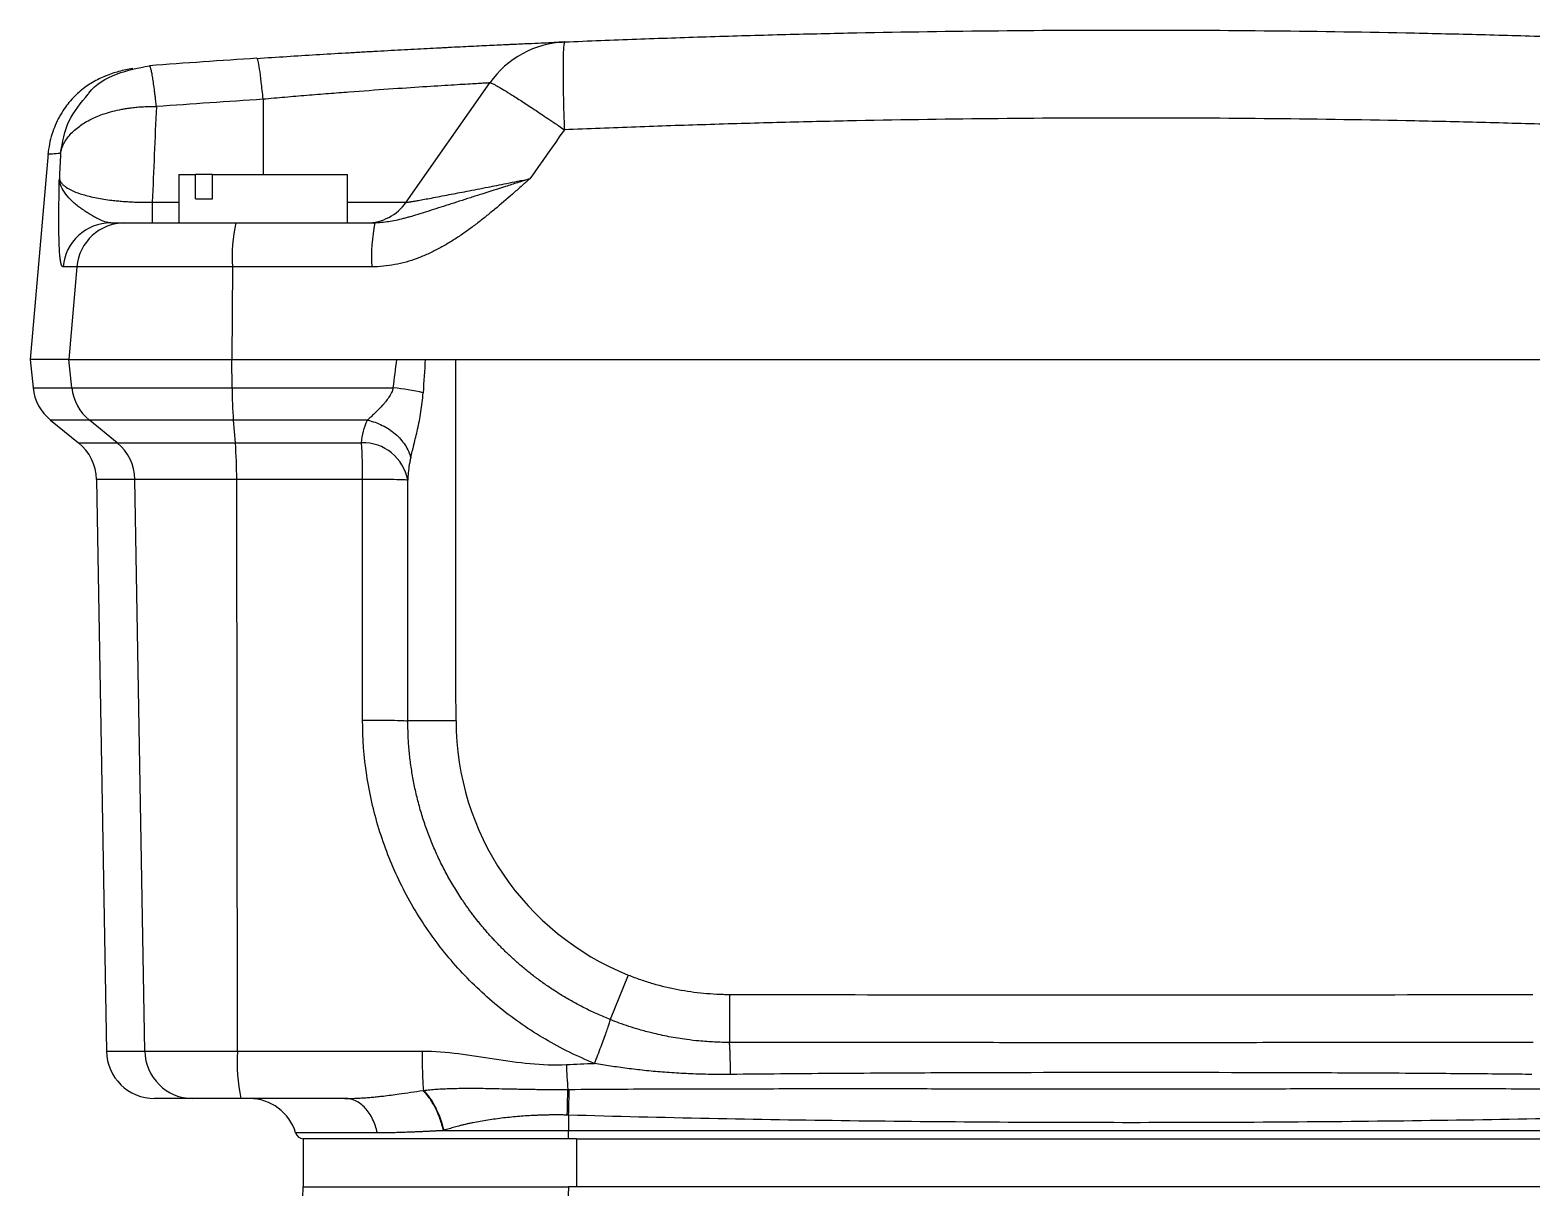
# Model space of a CAD drawing. Header units: millimetres. Extents: x 15 to 1184, y 5 to 836.
# Drawn here: x 831.99 to 878.71, y 624.69 to 660.73 of the extents above; entities that cross this region are included whole.
import ezdxf

# ---------------------------------------------------------------- set-up
doc = ezdxf.new("R2010")
doc.units = ezdxf.units.MM

msp = doc.modelspace()

# ---------------------------------------------------------------- linework, layer by layer
at = {"color": 7, "linetype": 'Continuous', "lineweight": 25}
for p, q in [((843.69, 655.368), (846.29, 659.082)), ((839.242, 658.574), (839.242, 656.228)), ((832.553, 656.887), (831.992, 650.478)), ((836.617, 656.228), (836.617, 654.728)), ((836.617, 656.228), (837.14, 656.228)), ((837.14, 655.478), (837.14, 656.228)), ((837.67, 656.228), (837.14, 656.228)), ((837.67, 655.478), (837.67, 656.228)), ((837.67, 656.228), (841.867, 656.228)), ((841.867, 654.728), (841.867, 656.228)), ((837.14, 655.478), (837.67, 655.478)), ((835.794, 655.368), (835.794, 654.728)), ((835.794, 655.368), (836.617, 655.368)), ((841.867, 655.368), (843.69, 655.368)), ((834.508, 654.728), (834.937, 654.728)), ((834.937, 654.728), (838.396, 654.728)), ((838.396, 654.728), (842.715, 654.728)), ((833.45, 653.359), (833.019, 653.359)), ((833.45, 653.359), (833.2, 650.478)), ((838.286, 653.359), (833.45, 653.359)), ((838.286, 653.359), (838.268, 650.478)), ((842.623, 653.359), (838.286, 653.359)), ((831.992, 650.478), (832.085, 649.596)), ((833.2, 650.478), (831.992, 650.478)), ((833.2, 650.478), (838.268, 650.478)), ((833.292, 649.596), (833.2, 650.478)), ((838.268, 650.478), (843.403, 650.478)), ((838.275, 649.596), (838.268, 650.478)), ((843.403, 650.478), (844.283, 650.478)), ((844.283, 650.478), (845.232, 650.478)), ((845.232, 650.478), (866.242, 650.478)), ((866.242, 650.478), (887.252, 650.478)), ((832.085, 649.596), (833.292, 649.596)), ((833.292, 649.596), (838.275, 649.596)), ((838.275, 649.596), (843.291, 649.596)), ((832.632, 648.587), (833.501, 647.884)), ((833.837, 648.587), (832.632, 648.587)), ((838.315, 648.587), (833.837, 648.587)), ((834.701, 647.884), (833.837, 648.587)), ((842.489, 648.587), (838.315, 648.587)), ((838.378, 647.884), (838.315, 648.587)), ((833.501, 647.884), (834.701, 647.884)), ((834.701, 647.884), (838.378, 647.884)), ((838.378, 647.884), (842.301, 647.884)), ((834.057, 646.744), (834.368, 628.952)), ((835.254, 646.744), (834.057, 646.744)), ((838.419, 646.744), (835.254, 646.744)), ((835.563, 628.952), (835.254, 646.744)), ((842.336, 646.744), (838.419, 646.744)), ((838.442, 628.952), (838.419, 646.744)), ((842.336, 639.255), (842.336, 646.744)), ((843.74, 645.399), (843.739, 646.72)), ((843.742, 639.229), (843.74, 645.399)), ((850.598, 631.32), (850.04, 629.933)), ((853.748, 630.718), (853.745, 629.223)), ((834.368, 628.952), (835.563, 628.952)), ((835.563, 628.952), (838.442, 628.952)), ((838.442, 628.952), (844.197, 628.952)), ((837.054, 627.478), (835.867, 627.478)), ((838.551, 627.478), (837.054, 627.478)), ((841.787, 627.478), (838.551, 627.478)), ((848.718, 627.762), (848.765, 627.762)), ((848.742, 626.961), (848.742, 626.478)), ((844.852, 626.478), (848.742, 626.478)), ((848.742, 626.478), (883.742, 626.478)), ((848.742, 626.228), (848.742, 626.478)), ((842.794, 626.407), (840.252, 626.407)), ((848.742, 626.228), (840.492, 626.228)), ((840.492, 626.228), (840.492, 624.728)), ((848.992, 626.228), (848.742, 626.228)), ((848.992, 626.228), (883.492, 626.228)), ((848.992, 626.228), (848.992, 624.728)), ((840.428, 622.888), (840.492, 624.728)), ((840.492, 624.728), (848.737, 624.728)), ((848.737, 624.728), (848.591, 620.554)), ((883.747, 624.728), (848.737, 624.728))]:
    msp.add_line(p, q, dxfattribs=at)
at = {"color": 7, "linetype": 'Continuous', "lineweight": 25, "flags": 128}
msp.add_lwpolyline([(848.61, 657.623), (848.475, 657.432), (848.341, 657.241), (848.206, 657.051), (848.072, 656.86), (847.937, 656.67), (847.803, 656.479), (847.668, 656.288), (847.533, 656.098)], dxfattribs=at)
at = {"color": 7, "linetype": 'Continuous', "lineweight": 25}
for centre, radius, start, end in [((848.748, 657.361), 3, 92.4044, 145), ((866.241, 240.735), 419.994, 93.71239, 94.16954), ((1294.146, 637.027), 458.719, 177.33624, 177.70848), ((866.241, 242.455), 416.994, 93.71239, 94.16954), ((1284.997, 636.102), 452.535, 177.36764, 177.46757), ((842.461, 656.228), 1.5, 270, 325), ((834.511, 653.231), 1.497, 90.0875, 175.1094), ((834.94, 653.233), 1.495, 90.1364, 175.1702), ((842.903, 653.68), 4.628, 166.9019, 183.9717), ((848.058, 653.68), 5.445, 168.9023, 183.3822), ((-8925.456, 636.458), 9770.697, 0.0162519, 0.0822174), ((833.576, 649.753), 1.5, 186, 231), ((834.786, 649.752), 1.502, 185.9346, 230.8077), ((851.485, 649.616), 13.211, 180.0838, 184.4641), ((842.054, 639.384), 10.287, 77.8587, 83.0926), ((832.557, 646.718), 1.5, 1, 51), ((833.751, 646.719), 1.503, 0.9578, 50.8001), ((824.445, 646.816), 13.974, 359.7046, 4.3812), ((842.347, 646.471), 1.414, 10.1373, 91.8776), ((826.083, 646.816), 16.253, 359.7455, 3.7654), ((835.867, 628.978), 1.5, 181, 270), ((837.058, 628.974), 1.496, 180.843, 269.8493), ((843.532, 628.59), 5.103, 175.9307, 192.5817), ((876.161, 629.77), 27.516, 182.5706, 184.1847), ((838.815, 625.978), 1.5, 16.6015, 90), ((840.492, 626.478), 0.25, 196.6015, 270)]:
    msp.add_arc(centre, radius, start, end, dxfattribs=at)
msp.add_ellipse((853.824, 639.247), major_axis=(8.394, 1.794), ratio=0.995566, start_param=2.932142, end_param=4.117355, dxfattribs=at)
for points, knots in [([(848.622, 660.359), (848.995, 660.374), (849.738, 660.405), (850.845, 660.446), (851.939, 660.485), (853.397, 660.533), (855.225, 660.586), (858.162, 660.655), (861.834, 660.713), (866.242, 660.736), (870.649, 660.713), (874.321, 660.655), (877.258, 660.586), (879.451, 660.522), (881.652, 660.448), (883.119, 660.389), (883.862, 660.359)], [0, 0, 0, 0, 0.031831, 0.063275, 0.094332, 0.125001, 0.187502, 0.250001, 0.375004, 0.5, 0.62499, 0.749999, 0.812492, 0.875, 0.936722, 1, 1, 1, 1]), ([(839.048, 659.847), (839.359, 659.867), (839.669, 659.887), (839.977, 659.906), (840.284, 659.926), (840.59, 659.944), (840.895, 659.963), (841.199, 659.981), (841.501, 659.999), (841.802, 660.017), (841.877, 660.021), (841.952, 660.025), (842.027, 660.03), (842.101, 660.034), (842.176, 660.038), (842.25, 660.043), (842.398, 660.051), (842.544, 660.059), (842.688, 660.067), (842.977, 660.084), (843.259, 660.099), (843.534, 660.114), (843.809, 660.129), (844.078, 660.143), (844.34, 660.157), (844.47, 660.164), (844.6, 660.17), (844.727, 660.177), (844.791, 660.18), (844.854, 660.183), (844.916, 660.187), (844.978, 660.19), (845.04, 660.193), (845.101, 660.196), (845.345, 660.208), (845.577, 660.22), (845.799, 660.231), (846.02, 660.241), (846.231, 660.251), (846.431, 660.261), (846.531, 660.266), (846.628, 660.27), (846.722, 660.275), (846.769, 660.277), (846.816, 660.279), (846.861, 660.281), (846.907, 660.283), (846.952, 660.285), (846.996, 660.287), (847.173, 660.295), (847.335, 660.303), (847.483, 660.309), (847.631, 660.316), (847.765, 660.322), (847.886, 660.327), (848.006, 660.332), (848.112, 660.337), (848.205, 660.341), (848.228, 660.342), (848.25, 660.343), (848.271, 660.344), (848.293, 660.345), (848.313, 660.346), (848.332, 660.346), (848.371, 660.348), (848.405, 660.349), (848.436, 660.351), (848.498, 660.353), (848.544, 660.355), (848.575, 660.357), (848.606, 660.358), (848.622, 660.359), (848.622, 660.359)], [0, 0, 0, 0, 0.00183681, 0.00183681, 0.00183681, 0.00367363, 0.00367363, 0.00367363, 0.00551044, 0.00551044, 0.00551044, 0.00596964, 0.00596964, 0.00596964, 0.00642885, 0.00642885, 0.00642885, 0.00734725, 0.00734725, 0.00734725, 0.00918406, 0.00918406, 0.00918406, 0.01102088, 0.01102088, 0.01102088, 0.01193928, 0.01193928, 0.01193928, 0.01239849, 0.01239849, 0.01239849, 0.01285769, 0.01285769, 0.01285769, 0.0146945, 0.0146945, 0.0146945, 0.01653132, 0.01653132, 0.01653132, 0.01744972, 0.01744972, 0.01744972, 0.01790893, 0.01790893, 0.01790893, 0.01836813, 0.01836813, 0.01836813, 0.02020494, 0.02020494, 0.02020494, 0.02204175, 0.02204175, 0.02204175, 0.02387857, 0.02387857, 0.02387857, 0.02433777, 0.02433777, 0.02433777, 0.02479697, 0.02479697, 0.02479697, 0.02571538, 0.02571538, 0.02571538, 0.02755219, 0.02755219, 0.02755219, 0.02938901, 0.02938901, 0.02938901, 0.02938901]), ([(848.622, 660.359), (848.614, 660.358), (848.607, 660.341), (848.601, 660.306), (848.594, 660.272), (848.589, 660.221), (848.584, 660.153), (848.58, 660.086), (848.576, 660.003), (848.574, 659.905), (848.571, 659.807), (848.569, 659.695), (848.569, 659.569), (848.568, 659.444), (848.569, 659.306), (848.57, 659.158), (848.572, 659.01), (848.574, 658.852), (848.578, 658.686), (848.581, 658.52), (848.586, 658.346), (848.591, 658.168), (848.596, 657.99), (848.603, 657.807), (848.61, 657.623)], [0, 0, 0, 0, 0.125, 0.125, 0.125, 0.25, 0.25, 0.25, 0.375, 0.375, 0.375, 0.5, 0.5, 0.5, 0.625, 0.625, 0.625, 0.75, 0.75, 0.75, 0.875, 0.875, 0.875, 1, 1, 1, 1]), ([(833.797, 658.729), (833.805, 658.74), (834.013, 659.038), (834.678, 659.417), (835.362, 659.55), (835.705, 659.617)], [0, 0, 0, 0, 0.01873, 0.509365, 1, 1, 1, 1]), ([(835.923, 658.345), (835.919, 658.377), (835.913, 658.437), (835.903, 658.521), (835.894, 658.598), (835.886, 658.668), (835.878, 658.73), (835.871, 658.785), (835.865, 658.834), (835.85, 658.949), (835.828, 659.108), (835.798, 659.294), (835.772, 659.436), (835.75, 659.524), (835.735, 659.572), (835.725, 659.597), (835.715, 659.614), (835.708, 659.616), (835.705, 659.617)], [0, 0, 0, 0, 0.0400319, 0.0775572, 0.1125753, 0.1450862, 0.1750899, 0.2025862, 0.2275754, 0.2500576, 0.3821783, 0.5000111, 0.6292461, 0.749965, 0.8152064, 0.8749841, 0.9272423, 1, 1, 1, 1]), ([(839.242, 658.574), (839.223, 658.77), (839.204, 658.95), (839.185, 659.108), (839.167, 659.266), (839.149, 659.402), (839.132, 659.512), (839.115, 659.622), (839.1, 659.707), (839.085, 659.763), (839.071, 659.819), (839.058, 659.848), (839.048, 659.847)], [0, 0, 0, 0, 0.25, 0.25, 0.25, 0.5, 0.5, 0.5, 0.75, 0.75, 0.75, 1, 1, 1, 1]), ([(835.184, 659.532), (835.041, 659.504), (834.774, 659.452), (834.361, 659.317), (833.965, 659.129), (833.588, 658.872), (833.239, 658.535), (832.964, 658.158), (832.78, 657.787), (832.674, 657.504), (832.59, 657.192), (832.563, 656.967), (832.55, 656.858)], [0, 0, 0, 0, 0.2167818, 0.4058985, 0.5674608, 0.7017274, 0.8092905, 0.8915254, 0.9241786, 0.9521547, 0.9767854, 1, 1, 1, 1]), ([(832.939, 656.886), (833.002, 657.238), (833.125, 657.929), (833.576, 658.466), (833.797, 658.729)], [0, 0, 0, 0, 0.509729, 1, 1, 1, 1]), ([(846.29, 659.082), (846.29, 659.082), (846.289, 659.082), (846.283, 659.081), (846.276, 659.081), (846.267, 659.081), (846.249, 659.08), (846.216, 659.078), (846.136, 659.073), (845.995, 659.065), (845.68, 659.047), (845.128, 659.014), (844.242, 658.959), (843.162, 658.886), (842.142, 658.812), (841.271, 658.744), (840.715, 658.7), (840.26, 658.662), (839.921, 658.633), (839.581, 658.604), (839.355, 658.584), (839.242, 658.574)], [0, 0, 0, 0, 0.015187, 0.029035, 0.041544, 0.052714, 0.062546, 0.093835, 0.125086, 0.187731, 0.250131, 0.375415, 0.499946, 0.623438, 0.749818, 0.810861, 0.874912, 0.905984, 0.937459, 0.968774, 1, 1, 1, 1]), ([(846.29, 659.082), (846.292, 659.083), (846.295, 659.086), (846.305, 659.086), (846.319, 659.083), (846.338, 659.077), (846.372, 659.063), (846.433, 659.034), (846.525, 658.984), (846.629, 658.924), (846.771, 658.84), (846.994, 658.702), (847.266, 658.528), (847.523, 658.36), (847.722, 658.228), (847.936, 658.084), (848.124, 657.957), (848.294, 657.841), (848.444, 657.738), (848.552, 657.663), (848.61, 657.623)], [0, 0, 0, 0, 0.028397, 0.056703, 0.085104, 0.113778, 0.142892, 0.212758, 0.285746, 0.338095, 0.392931, 0.500035, 0.624938, 0.684913, 0.749976, 0.809105, 0.87498, 0.910801, 0.952474, 1, 1, 1, 1]), ([(832.939, 656.886), (832.941, 656.898), (832.946, 656.924), (832.958, 656.976), (832.985, 657.067), (833.061, 657.245), (833.229, 657.487), (833.471, 657.701), (833.706, 657.856), (833.953, 657.99), (834.324, 658.142), (834.693, 658.238), (834.972, 658.287), (835.117, 658.308), (835.285, 658.327), (835.476, 658.342), (835.692, 658.35), (835.843, 658.347), (835.923, 658.345)], [0, 0, 0, 0, 0.01433, 0.031269, 0.062536, 0.125054, 0.249967, 0.374914, 0.433435, 0.499992, 0.611857, 0.749873, 0.779246, 0.813546, 0.852772, 0.896924, 0.946, 1, 1, 1, 1]), ([(883.874, 657.623), (883.501, 657.638), (882.759, 657.668), (881.652, 657.71), (880.556, 657.748), (879.096, 657.796), (877.266, 657.848), (874.327, 657.917), (870.652, 657.974), (866.242, 657.997), (861.831, 657.974), (858.157, 657.917), (855.218, 657.848), (853.023, 657.785), (850.82, 657.711), (849.352, 657.652), (848.61, 657.623)], [0, 0, 0, 0, 0.031775, 0.0632, 0.094275, 0.125001, 0.187503, 0.250001, 0.375005, 0.5, 0.624989, 0.749999, 0.812492, 0.875, 0.936798, 1, 1, 1, 1]), ([(832.939, 656.886), (832.848, 656.88), (832.666, 656.867), (832.554, 656.858), (832.562, 656.859), (832.565, 656.859)], [0, 0, 0, 0, 0.405498, 0.803665, 1, 1, 1, 1]), ([(833.019, 653.359), (833.018, 653.359), (833.017, 653.359), (833.016, 653.359), (833.014, 653.36), (833.013, 653.36), (833.012, 653.36), (833.011, 653.361), (833.01, 653.361), (833.008, 653.362), (833.007, 653.362), (833.006, 653.363), (833.005, 653.363), (833.004, 653.364), (833.002, 653.365), (833.001, 653.366), (833, 653.367), (832.999, 653.368), (832.998, 653.369), (832.997, 653.37), (832.996, 653.371), (832.994, 653.372), (832.993, 653.374), (832.992, 653.375), (832.991, 653.376), (832.99, 653.378), (832.989, 653.379), (832.988, 653.381), (832.987, 653.383), (832.986, 653.384), (832.985, 653.386), (832.984, 653.388), (832.983, 653.39), (832.981, 653.392), (832.98, 653.394), (832.979, 653.396), (832.978, 653.398), (832.977, 653.4), (832.976, 653.403), (832.975, 653.405), (832.974, 653.407), (832.973, 653.41), (832.972, 653.412), (832.971, 653.415), (832.97, 653.417), (832.969, 653.42), (832.968, 653.423), (832.967, 653.426), (832.966, 653.429), (832.965, 653.431), (832.965, 653.434), (832.964, 653.438), (832.963, 653.441), (832.962, 653.444), (832.961, 653.447), (832.96, 653.45), (832.959, 653.454), (832.958, 653.457), (832.957, 653.46), (832.956, 653.464), (832.955, 653.468), (832.954, 653.471), (832.954, 653.475), (832.953, 653.479), (832.952, 653.483), (832.951, 653.486), (832.95, 653.49), (832.949, 653.494), (832.948, 653.498), (832.948, 653.503), (832.947, 653.507), (832.946, 653.511), (832.945, 653.515), (832.944, 653.52), (832.944, 653.524), (832.943, 653.529), (832.942, 653.533), (832.941, 653.538), (832.94, 653.542), (832.94, 653.547), (832.939, 653.552), (832.938, 653.557), (832.937, 653.562), (832.937, 653.567), (832.936, 653.572), (832.935, 653.577), (832.934, 653.582), (832.934, 653.587), (832.933, 653.593), (832.932, 653.598), (832.932, 653.603), (832.931, 653.609), (832.93, 653.614), (832.929, 653.62), (832.927, 653.64), (832.925, 653.661), (832.922, 653.683), (832.92, 653.705), (832.918, 653.729), (832.916, 653.753), (832.914, 653.778), (832.912, 653.803), (832.911, 653.83), (832.909, 653.857), (832.907, 653.885), (832.906, 653.914), (832.903, 653.968), (832.9, 654.025), (832.898, 654.084), (832.896, 654.148), (832.894, 654.213), (832.893, 654.281), (832.892, 654.345), (832.891, 654.411), (832.89, 654.479), (832.889, 654.551), (832.889, 654.625), (832.889, 654.7), (832.889, 654.769), (832.889, 654.84), (832.889, 654.912), (832.889, 654.99), (832.89, 655.07), (832.89, 655.151), (832.891, 655.224), (832.892, 655.297), (832.892, 655.371), (832.893, 655.454), (832.894, 655.536), (832.896, 655.62), (832.897, 655.691), (832.898, 655.763), (832.899, 655.835), (832.9, 655.922), (832.902, 656.01), (832.904, 656.098)], [0, 0, 0, 0, 0.007805, 0.007805, 0.007805, 0.015618, 0.015618, 0.015618, 0.023437, 0.023437, 0.023437, 0.031266, 0.031266, 0.031266, 0.039104, 0.039104, 0.039104, 0.046954, 0.046954, 0.046954, 0.054816, 0.054816, 0.054816, 0.062691, 0.062691, 0.062691, 0.07058, 0.07058, 0.07058, 0.078486, 0.078486, 0.078486, 0.086407, 0.086407, 0.086407, 0.094347, 0.094347, 0.094347, 0.102305, 0.102305, 0.102305, 0.110283, 0.110283, 0.110283, 0.118282, 0.118282, 0.118282, 0.126302, 0.126302, 0.126302, 0.134346, 0.134346, 0.134346, 0.142414, 0.142414, 0.142414, 0.150507, 0.150507, 0.150507, 0.158626, 0.158626, 0.158626, 0.166773, 0.166773, 0.166773, 0.174947, 0.174947, 0.174947, 0.18315, 0.18315, 0.18315, 0.191384, 0.191384, 0.191384, 0.199648, 0.199648, 0.199648, 0.207945, 0.207945, 0.207945, 0.216275, 0.216275, 0.216275, 0.224638, 0.224638, 0.224638, 0.233036, 0.233036, 0.233036, 0.24147, 0.24147, 0.24147, 0.249941, 0.249941, 0.249941, 0.280311, 0.280311, 0.280311, 0.311251, 0.311251, 0.311251, 0.342797, 0.342797, 0.342797, 0.374984, 0.374984, 0.374984, 0.435266, 0.435266, 0.435266, 0.499419, 0.499419, 0.499419, 0.559832, 0.559832, 0.559832, 0.62435, 0.62435, 0.62435, 0.683861, 0.683861, 0.683861, 0.749602, 0.749602, 0.749602, 0.8088, 0.8088, 0.8088, 0.874789, 0.874789, 0.874789, 0.931304, 0.931304, 0.931304, 1, 1, 1, 1]), ([(832.904, 656.098), (832.907, 656.086), (832.912, 656.064), (832.927, 656.032), (832.944, 656.001), (832.965, 655.972), (832.989, 655.943), (833.016, 655.916), (833.045, 655.891), (833.075, 655.866), (833.158, 655.806), (833.319, 655.718), (833.633, 655.603), (834.029, 655.506), (834.418, 655.443), (834.708, 655.412), (834.883, 655.396), (835.062, 655.384), (835.243, 655.375), (835.426, 655.369), (835.61, 655.366), (835.732, 655.367), (835.794, 655.368)], [0, 0, 0, 0, 0.0322926, 0.0634538, 0.0934847, 0.1223863, 0.1501598, 0.1768066, 0.202328, 0.2267254, 0.2500007, 0.3829077, 0.4999035, 0.6318144, 0.7494393, 0.787141, 0.8239899, 0.8601094, 0.8956304, 0.9306902, 0.9654313, 1, 1, 1, 1]), ([(834.508, 654.728), (834.451, 654.728), (834.388, 654.74), (834.32, 654.763), (834.252, 654.785), (834.177, 654.817), (834.094, 654.859), (834.053, 654.88), (834.011, 654.903), (833.967, 654.928), (833.923, 654.952), (833.878, 654.979), (833.833, 655.006), (833.788, 655.034), (833.742, 655.064), (833.696, 655.095), (833.65, 655.125), (833.604, 655.157), (833.558, 655.19), (833.513, 655.223), (833.469, 655.257), (833.426, 655.292), (833.383, 655.327), (833.342, 655.363), (833.303, 655.4), (833.226, 655.473), (833.157, 655.548), (833.1, 655.625), (833.043, 655.702), (832.998, 655.78), (832.965, 655.859), (832.949, 655.898), (832.936, 655.938), (832.925, 655.978), (832.92, 655.998), (832.916, 656.018), (832.912, 656.038), (832.91, 656.048), (832.909, 656.058), (832.907, 656.068), (832.906, 656.078), (832.905, 656.088), (832.904, 656.098)], [0.00227838, 0.00227838, 0.00227838, 0.00227838, 0.00371263, 0.00371263, 0.00371263, 0.00514689, 0.00514689, 0.00514689, 0.00586401, 0.00586401, 0.00586401, 0.00658114, 0.00658114, 0.00658114, 0.00729827, 0.00729827, 0.00729827, 0.00801539, 0.00801539, 0.00801539, 0.00873252, 0.00873252, 0.00873252, 0.00944965, 0.00944965, 0.00944965, 0.0108839, 0.0108839, 0.0108839, 0.01231816, 0.01231816, 0.01231816, 0.01303528, 0.01303528, 0.01303528, 0.01339385, 0.01339385, 0.01339385, 0.01357313, 0.01357313, 0.01357313, 0.01375241, 0.01375241, 0.01375241, 0.01375241]), ([(847.533, 656.098), (847.511, 656.078), (847.489, 656.058), (847.466, 656.038), (847.444, 656.018), (847.421, 655.998), (847.399, 655.978), (847.354, 655.938), (847.309, 655.898), (847.264, 655.858), (847.174, 655.779), (847.084, 655.699), (846.994, 655.62), (846.813, 655.462), (846.631, 655.306), (846.447, 655.152), (846.355, 655.075), (846.262, 654.999), (846.168, 654.924), (846.074, 654.849), (845.98, 654.775), (845.885, 654.702), (845.789, 654.629), (845.693, 654.557), (845.596, 654.487), (845.498, 654.417), (845.4, 654.349), (845.301, 654.283), (845.201, 654.217), (845.1, 654.153), (844.998, 654.092), (844.895, 654.03), (844.792, 653.971), (844.686, 653.915), (844.58, 653.86), (844.473, 653.807), (844.363, 653.757), (844.308, 653.732), (844.253, 653.709), (844.197, 653.686), (844.141, 653.663), (844.085, 653.641), (844.028, 653.62), (843.802, 653.537), (843.572, 653.472), (843.337, 653.428), (843.103, 653.383), (842.865, 653.359), (842.623, 653.359)], [0.00228039, 0.00228039, 0.00228039, 0.00228039, 0.00245964, 0.00245964, 0.00245964, 0.00263889, 0.00263889, 0.00263889, 0.00299738, 0.00299738, 0.00299738, 0.00371437, 0.00371437, 0.00371437, 0.00514836, 0.00514836, 0.00514836, 0.00586535, 0.00586535, 0.00586535, 0.00658234, 0.00658234, 0.00658234, 0.00729933, 0.00729933, 0.00729933, 0.00801633, 0.00801633, 0.00801633, 0.00873332, 0.00873332, 0.00873332, 0.00945031, 0.00945031, 0.00945031, 0.0101673, 0.0101673, 0.0101673, 0.0105258, 0.0105258, 0.0105258, 0.01088429, 0.01088429, 0.01088429, 0.01231828, 0.01231828, 0.01231828, 0.01375226, 0.01375226, 0.01375226, 0.01375226]), ([(847.533, 656.098), (847.502, 656.088), (847.471, 656.078), (847.439, 656.068), (847.408, 656.058), (847.377, 656.048), (847.345, 656.038), (847.283, 656.018), (847.22, 655.998), (847.157, 655.978), (847.032, 655.938), (846.907, 655.898), (846.783, 655.859), (846.534, 655.78), (846.288, 655.702), (846.047, 655.625), (845.926, 655.586), (845.807, 655.548), (845.69, 655.511), (845.572, 655.473), (845.456, 655.436), (845.343, 655.4), (845.229, 655.363), (845.118, 655.327), (845.01, 655.292), (844.902, 655.257), (844.796, 655.223), (844.694, 655.19), (844.591, 655.157), (844.492, 655.125), (844.396, 655.095), (844.299, 655.064), (844.206, 655.034), (844.116, 655.007), (844.025, 654.979), (843.937, 654.952), (843.852, 654.927), (843.809, 654.915), (843.767, 654.903), (843.725, 654.892), (843.683, 654.88), (843.642, 654.869), (843.602, 654.859), (843.439, 654.817), (843.288, 654.785), (843.142, 654.763), (842.995, 654.74), (842.854, 654.728), (842.715, 654.728)], [0.00228039, 0.00228039, 0.00228039, 0.00228039, 0.00245964, 0.00245964, 0.00245964, 0.00263889, 0.00263889, 0.00263889, 0.00299738, 0.00299738, 0.00299738, 0.00371437, 0.00371437, 0.00371437, 0.00514836, 0.00514836, 0.00514836, 0.00586535, 0.00586535, 0.00586535, 0.00658234, 0.00658234, 0.00658234, 0.00729933, 0.00729933, 0.00729933, 0.00801633, 0.00801633, 0.00801633, 0.00873332, 0.00873332, 0.00873332, 0.00945031, 0.00945031, 0.00945031, 0.0101673, 0.0101673, 0.0101673, 0.0105258, 0.0105258, 0.0105258, 0.01088429, 0.01088429, 0.01088429, 0.01231828, 0.01231828, 0.01231828, 0.01375226, 0.01375226, 0.01375226, 0.01375226]), ([(843.69, 655.368), (843.69, 655.368), (843.69, 655.367), (843.696, 655.366), (843.707, 655.367), (843.722, 655.369), (843.742, 655.372), (843.767, 655.375), (843.797, 655.38), (843.831, 655.385), (843.871, 655.392), (843.914, 655.399), (843.963, 655.407), (844.016, 655.417), (844.166, 655.443), (844.48, 655.501), (844.997, 655.599), (845.594, 655.715), (846.1, 655.813), (846.519, 655.896), (846.826, 655.957), (847.168, 656.025), (847.408, 656.073), (847.533, 656.098)], [0, 0, 0, 0, 0.018639, 0.037296, 0.055994, 0.074756, 0.093606, 0.112566, 0.131658, 0.150904, 0.170325, 0.189943, 0.209777, 0.229847, 0.250171, 0.367658, 0.499326, 0.616167, 0.74979, 0.80311, 0.862576, 0.928202, 1, 1, 1, 1]), ([(843.291, 649.596), (843.278, 649.544), (843.259, 649.493), (843.235, 649.444), (843.212, 649.394), (843.184, 649.346), (843.153, 649.299), (843.122, 649.252), (843.087, 649.206), (843.051, 649.16), (843.033, 649.138), (843.014, 649.116), (842.995, 649.094), (842.976, 649.072), (842.957, 649.05), (842.937, 649.029), (842.86, 648.945), (842.78, 648.867), (842.703, 648.793), (842.684, 648.774), (842.665, 648.756), (842.646, 648.738), (842.628, 648.72), (842.609, 648.702), (842.591, 648.685), (842.555, 648.651), (842.521, 648.618), (842.489, 648.587)], [0.007258603, 0.007258603, 0.007258603, 0.007258603, 0.007883451, 0.007883451, 0.007883451, 0.008508299, 0.008508299, 0.008508299, 0.009133148, 0.009133148, 0.009133148, 0.009445572, 0.009445572, 0.009445572, 0.009757996, 0.009757996, 0.009757996, 0.011007693, 0.011007693, 0.011007693, 0.011320117, 0.011320117, 0.011320117, 0.011632541, 0.011632541, 0.011632541, 0.01225739, 0.01225739, 0.01225739, 0.01225739]), ([(843.833, 647.423), (843.848, 647.485), (843.864, 647.55), (843.881, 647.619), (843.889, 647.653), (843.898, 647.689), (843.907, 647.724), (843.916, 647.76), (843.925, 647.797), (843.934, 647.834), (843.97, 647.981), (844.009, 648.139), (844.046, 648.307), (844.055, 648.349), (844.065, 648.392), (844.074, 648.436), (844.083, 648.479), (844.092, 648.524), (844.101, 648.569), (844.118, 648.659), (844.135, 648.752), (844.15, 648.846), (844.165, 648.94), (844.179, 649.037), (844.19, 649.136), (844.202, 649.235), (844.211, 649.336), (844.217, 649.441)], [0.007258603, 0.007258603, 0.007258603, 0.007258603, 0.007883451, 0.007883451, 0.007883451, 0.008195875, 0.008195875, 0.008195875, 0.008508299, 0.008508299, 0.008508299, 0.009757996, 0.009757996, 0.009757996, 0.01007042, 0.01007042, 0.01007042, 0.010382845, 0.010382845, 0.010382845, 0.011007693, 0.011007693, 0.011007693, 0.011632541, 0.011632541, 0.011632541, 0.01225739, 0.01225739, 0.01225739, 0.01225739]), ([(842.489, 648.587), (842.645, 648.553), (842.801, 648.498), (842.947, 648.425), (843.093, 648.352), (843.23, 648.261), (843.351, 648.157), (843.471, 648.053), (843.575, 647.935), (843.657, 647.811), (843.739, 647.686), (843.798, 647.555), (843.833, 647.423)], [0, 0, 0, 0, 0.25, 0.25, 0.25, 0.5, 0.5, 0.5, 0.75, 0.75, 0.75, 1, 1, 1, 1]), ([(843.833, 647.423), (843.824, 647.384), (843.805, 647.302), (843.782, 647.173), (843.763, 647.033), (843.747, 646.88), (843.742, 646.774), (843.739, 646.72)], [0, 0, 0, 0, 0.168742, 0.353087, 0.553061, 0.768691, 1, 1, 1, 1]), ([(843.739, 646.72), (843.728, 646.723), (843.684, 646.726), (843.536, 646.732), (843.432, 646.734), (843.176, 646.739), (843.025, 646.741), (842.695, 646.743), (842.517, 646.744), (842.336, 646.744)], [0, 0, 0, 0, 0.25, 0.25, 0.5, 0.5, 0.75, 0.75, 1, 1, 1, 1]), ([(849.548, 628.572), (849.018, 628.785), (848.508, 629.035), (847.53, 629.608), (847.061, 629.931), (846.166, 630.653), (845.752, 631.043), (844.985, 631.878), (844.633, 632.324), (844.152, 633.034), (844, 633.279), (843.716, 633.775), (843.584, 634.028), (843.217, 634.797), (843.011, 635.325), (842.677, 636.414), (842.548, 636.977), (842.379, 638.109), (842.336, 638.679), (842.336, 639.255)], [0, 0, 0, 0, 0.125, 0.125, 0.25, 0.25, 0.375, 0.375, 0.5, 0.5, 0.5625, 0.5625, 0.625, 0.625, 0.75, 0.75, 0.875, 0.875, 1, 1, 1, 1]), ([(842.336, 639.255), (842.522, 639.254), (842.706, 639.254), (843.044, 639.251), (843.198, 639.249), (843.456, 639.244), (843.559, 639.241), (843.7, 639.235), (843.739, 639.232), (843.742, 639.229)], [0, 0, 0, 0, 0.25, 0.25, 0.5, 0.5, 0.75, 0.75, 1, 1, 1, 1]), ([(850.04, 629.933), (849.974, 629.96), (849.842, 630.014), (849.649, 630.099), (849.459, 630.186), (849.275, 630.276), (849.094, 630.369), (848.918, 630.464), (848.745, 630.562), (848.577, 630.661), (848.413, 630.762), (848.253, 630.866), (848.096, 630.971), (847.944, 631.077), (847.795, 631.186), (847.65, 631.295), (847.509, 631.406), (847.371, 631.518), (847.238, 631.63), (847.109, 631.743), (846.983, 631.856), (846.862, 631.969), (846.745, 632.082), (846.632, 632.195), (846.522, 632.308), (846.416, 632.42), (846.313, 632.533), (846.213, 632.645), (846.117, 632.756), (846.025, 632.867), (845.935, 632.978), (845.848, 633.088), (845.765, 633.197), (845.684, 633.305), (845.606, 633.413), (845.531, 633.519), (845.392, 633.722), (845.197, 634.026), (844.96, 634.436), (844.745, 634.854), (844.552, 635.276), (844.38, 635.704), (844.228, 636.136), (844.097, 636.574), (843.986, 637.016), (843.896, 637.459), (843.827, 637.903), (843.778, 638.346), (843.747, 638.788), (843.744, 639.082), (843.742, 639.229)], [0, 0, 0, 0, 0.01799, 0.035727, 0.05322, 0.070476, 0.087505, 0.104314, 0.12091, 0.137299, 0.153487, 0.169479, 0.185282, 0.200898, 0.216334, 0.231594, 0.246678, 0.261556, 0.276181, 0.290558, 0.304693, 0.31859, 0.332255, 0.345692, 0.358905, 0.371899, 0.384677, 0.397241, 0.409594, 0.42174, 0.43368, 0.445416, 0.45695, 0.468285, 0.47942, 0.490358, 0.501099, 0.541279, 0.581078, 0.620399, 0.659335, 0.697973, 0.736396, 0.774683, 0.812914, 0.850946, 0.888595, 0.925937, 0.963048, 1, 1, 1, 1]), ([(845.241, 639.229), (845.144, 639.229), (845.047, 639.229), (844.952, 639.229), (844.856, 639.229), (844.763, 639.229), (844.673, 639.229), (844.583, 639.229), (844.497, 639.229), (844.416, 639.229), (844.335, 639.229), (844.259, 639.229), (844.189, 639.229), (844.12, 639.229), (844.058, 639.229), (844.003, 639.229), (843.948, 639.229), (843.901, 639.229), (843.863, 639.229), (843.824, 639.229), (843.795, 639.229), (843.775, 639.229), (843.754, 639.229), (843.743, 639.229), (843.742, 639.229)], [0, 0, 0, 0, 0.125, 0.125, 0.125, 0.25, 0.25, 0.25, 0.375, 0.375, 0.375, 0.5, 0.5, 0.5, 0.625, 0.625, 0.625, 0.75, 0.75, 0.75, 0.875, 0.875, 0.875, 1, 1, 1, 1]), ([(850.598, 631.32), (850.66, 631.295), (850.723, 631.27), (850.787, 631.247), (850.85, 631.223), (850.914, 631.2), (850.978, 631.178), (851.106, 631.134), (851.235, 631.093), (851.364, 631.056), (851.622, 630.981), (851.883, 630.919), (852.145, 630.869), (852.408, 630.82), (852.673, 630.782), (852.94, 630.757), (853.074, 630.745), (853.208, 630.735), (853.343, 630.728), (853.41, 630.725), (853.477, 630.723), (853.545, 630.721), (853.613, 630.719), (853.68, 630.718), (853.748, 630.718)], [0.005658704, 0.005658704, 0.005658704, 0.005658704, 0.006059563, 0.006059563, 0.006059563, 0.006460422, 0.006460422, 0.006460422, 0.00726214, 0.00726214, 0.00726214, 0.008865577, 0.008865577, 0.008865577, 0.010469013, 0.010469013, 0.010469013, 0.011270731, 0.011270731, 0.011270731, 0.01167159, 0.01167159, 0.01167159, 0.012072449, 0.012072449, 0.012072449, 0.012072449]), ([(853.748, 630.718), (855.83, 630.714), (857.913, 630.709), (859.995, 630.706), (862.077, 630.702), (864.16, 630.7), (866.242, 630.7), (868.324, 630.7), (870.406, 630.702), (872.489, 630.706), (874.571, 630.709), (876.653, 630.714), (878.736, 630.718)], [0.01863467, 0.01863467, 0.01863467, 0.01863467, 0.03112845, 0.03112845, 0.03112845, 0.04362224, 0.04362224, 0.04362224, 0.05611603, 0.05611603, 0.05611603, 0.06860982, 0.06860982, 0.06860982, 0.06860982]), ([(849.548, 628.572), (849.584, 628.662), (849.619, 628.751), (849.653, 628.838), (849.687, 628.926), (849.72, 629.011), (849.751, 629.093), (849.782, 629.175), (849.812, 629.254), (849.839, 629.328), (849.867, 629.402), (849.892, 629.471), (849.915, 629.534), (849.937, 629.597), (849.957, 629.654), (849.974, 629.704), (849.991, 629.753), (850.005, 629.796), (850.015, 629.831), (850.026, 629.865), (850.033, 629.892), (850.037, 629.91), (850.039, 629.921), (850.04, 629.928), (850.04, 629.933)], [0, 0, 0, 0, 0.125, 0.125, 0.125, 0.25, 0.25, 0.25, 0.375, 0.375, 0.375, 0.5, 0.5, 0.5, 0.625, 0.625, 0.625, 0.75, 0.75, 0.75, 0.875, 0.875, 0.875, 0.9459054, 0.9459054, 0.9459054, 0.9459054]), ([(853.745, 629.223), (853.669, 629.224), (853.515, 629.225), (853.281, 629.233), (853.04, 629.247), (852.752, 629.271), (852.357, 629.316), (851.869, 629.395), (851.376, 629.503), (850.963, 629.614), (850.624, 629.719), (850.324, 629.823), (850.132, 629.897), (850.04, 629.933)], [0, 0, 0, 0, 0.059843, 0.121565, 0.18518, 0.250711, 0.350095, 0.499529, 0.641343, 0.74866, 0.83768, 0.92156, 1, 1, 1, 1]), ([(844.197, 628.952), (844.572, 628.952), (844.947, 628.921), (845.69, 628.83), (846.061, 628.771), (846.802, 628.655), (847.173, 628.599), (847.919, 628.53), (848.295, 628.519), (848.673, 628.536)], [0, 0, 0, 0, 0.25, 0.25, 0.5, 0.5, 0.75, 0.75, 1, 1, 1, 1]), ([(844.236, 627.732), (844.224, 627.866), (844.214, 628.049), (844.201, 628.472), (844.197, 628.711), (844.197, 628.952)], [0, 0, 0, 0, 0.5, 0.5, 1, 1, 1, 1]), ([(878.739, 629.223), (878.019, 629.223), (876.606, 629.221), (874.523, 629.219), (872.114, 629.217), (869.362, 629.215), (866.242, 629.214), (863.121, 629.215), (860.026, 629.217), (856.897, 629.22), (854.815, 629.222), (853.745, 629.223)], [0, 0, 0, 0, 0.086353, 0.169685, 0.249999, 0.375449, 0.499997, 0.624533, 0.749999, 0.871595, 1, 1, 1, 1]), ([(853.778, 628.227), (853.777, 628.296), (853.776, 628.363), (853.776, 628.428), (853.775, 628.493), (853.774, 628.555), (853.773, 628.614), (853.771, 628.673), (853.77, 628.729), (853.769, 628.782), (853.768, 628.834), (853.766, 628.882), (853.765, 628.926), (853.763, 628.97), (853.762, 629.01), (853.76, 629.045), (853.758, 629.08), (853.757, 629.111), (853.755, 629.136), (853.753, 629.161), (853.751, 629.182), (853.75, 629.197), (853.748, 629.209), (853.747, 629.218), (853.745, 629.223)], [0, 0, 0, 0, 0.1189476, 0.1189476, 0.1189476, 0.2378952, 0.2378952, 0.2378952, 0.3568428, 0.3568428, 0.3568428, 0.4757904, 0.4757904, 0.4757904, 0.594738, 0.594738, 0.594738, 0.7136856, 0.7136856, 0.7136856, 0.8326332, 0.8326332, 0.8326332, 0.9337081, 0.9337081, 0.9337081, 0.9337081]), ([(853.778, 628.227), (853.674, 628.226), (853.466, 628.224), (853.157, 628.227), (852.85, 628.234), (852.547, 628.244), (852.247, 628.259), (851.95, 628.277), (851.567, 628.305), (851.104, 628.348), (850.566, 628.411), (850.05, 628.485), (849.713, 628.544), (849.548, 628.572)], [0, 0, 0, 0, 0.073567, 0.146384, 0.21847, 0.289838, 0.360504, 0.430481, 0.499781, 0.631599, 0.758868, 0.881651, 1, 1, 1, 1]), ([(878.706, 628.227), (878.438, 628.23), (877.4, 628.241), (875.819, 628.254), (874.01, 628.265), (870.894, 628.28), (866.242, 628.288), (861.597, 628.28), (858.481, 628.265), (856.922, 628.255), (855.335, 628.243), (854.297, 628.232), (853.778, 628.227)], [0, 0, 0, 0, 0.0321928, 0.1250004, 0.1902599, 0.2500009, 0.5, 0.7499991, 0.8089209, 0.8749996, 0.9375386, 1, 1, 1, 1]), ([(841.787, 627.478), (841.845, 627.479), (841.96, 627.479), (842.132, 627.485), (842.304, 627.494), (842.474, 627.506), (842.644, 627.52), (842.812, 627.537), (843.006, 627.558), (843.224, 627.585), (843.508, 627.624), (843.837, 627.671), (844.087, 627.709), (844.214, 627.728)], [0, 0, 0, 0, 0.073654, 0.146559, 0.218718, 0.290137, 0.360822, 0.430776, 0.500005, 0.600974, 0.700007, 0.847599, 1, 1, 1, 1]), ([(842.794, 626.407), (842.762, 626.56), (842.713, 626.706), (842.584, 626.969), (842.505, 627.085), (842.325, 627.277), (842.225, 627.352), (842.012, 627.452), (841.9, 627.478), (841.787, 627.478)], [0, 0, 0, 0, 0.25, 0.25, 0.5, 0.5, 0.75, 0.75, 1, 1, 1, 1]), ([(844.852, 626.478), (844.822, 626.604), (844.784, 626.73), (844.74, 626.851), (844.696, 626.973), (844.645, 627.09), (844.589, 627.199), (844.533, 627.308), (844.473, 627.409), (844.41, 627.498), (844.346, 627.587), (844.28, 627.665), (844.214, 627.728)], [0, 0, 0, 0, 0.25, 0.25, 0.25, 0.5, 0.5, 0.5, 0.75, 0.75, 0.75, 1, 1, 1, 1]), ([(844.236, 627.732), (844.3, 627.739), (844.432, 627.753), (844.637, 627.769), (844.856, 627.781), (845.089, 627.79), (845.335, 627.796), (845.595, 627.798), (845.869, 627.797), (846.158, 627.794), (846.505, 627.788), (846.906, 627.779), (847.358, 627.769), (847.812, 627.762), (848.266, 627.759), (848.568, 627.761), (848.718, 627.762)], [0, 0, 0, 0, 0.043568, 0.090177, 0.139692, 0.192136, 0.247555, 0.305988, 0.36748, 0.432074, 0.499734, 0.599379, 0.699839, 0.800496, 0.900741, 1, 1, 1, 1]), ([(844.87, 626.485), (844.81, 626.735), (844.719, 626.985), (844.498, 627.42), (844.368, 627.604), (844.236, 627.732)], [0, 0, 0, 0, 0.5, 0.5, 1, 1, 1, 1]), ([(848.702, 626.962), (848.703, 627.032), (848.705, 627.102), (848.706, 627.172), (848.708, 627.242), (848.709, 627.311), (848.711, 627.378), (848.712, 627.446), (848.713, 627.512), (848.715, 627.576), (848.716, 627.64), (848.717, 627.702), (848.718, 627.762)], [0, 0, 0, 0, 0.25, 0.25, 0.25, 0.5, 0.5, 0.5, 0.75, 0.75, 0.75, 1, 1, 1, 1]), ([(848.765, 627.762), (849.254, 627.766), (850.214, 627.772), (851.629, 627.778), (852.995, 627.781), (854.312, 627.783), (855.579, 627.785), (856.796, 627.785), (857.964, 627.785), (859.081, 627.785), (860.149, 627.784), (861.167, 627.784), (862.135, 627.784), (863.053, 627.784), (863.921, 627.783), (864.739, 627.783), (865.507, 627.783), (866.796, 627.783), (868.635, 627.783), (871.053, 627.784), (873.511, 627.786), (876.008, 627.786), (878.543, 627.784), (881.118, 627.779), (882.847, 627.768), (883.718, 627.762)], [0, 0, 0, 0, 0.041912, 0.082414, 0.121501, 0.159172, 0.195422, 0.230248, 0.263649, 0.295627, 0.326178, 0.355301, 0.382995, 0.409258, 0.434092, 0.457495, 0.479468, 0.500011, 0.568076, 0.637265, 0.707576, 0.779007, 0.851556, 0.925222, 1, 1, 1, 1]), ([(848.702, 626.962), (848.681, 626.962), (848.66, 626.963), (848.639, 626.963), (848.618, 626.964), (848.597, 626.964), (848.576, 626.965), (848.556, 626.965), (848.535, 626.965), (848.514, 626.965), (848.493, 626.966), (848.472, 626.966), (848.451, 626.966), (848.43, 626.966), (848.409, 626.966), (848.388, 626.966), (848.368, 626.966), (848.347, 626.967), (848.326, 626.966), (848.305, 626.966), (848.284, 626.966), (848.263, 626.966), (848.242, 626.966), (848.221, 626.966), (848.201, 626.966), (848.18, 626.966), (848.159, 626.965), (848.138, 626.965), (848.117, 626.965), (848.096, 626.964), (848.075, 626.964), (848.054, 626.964), (848.034, 626.963), (848.013, 626.963), (847.992, 626.962), (847.971, 626.962), (847.95, 626.961), (847.929, 626.96), (847.908, 626.96), (847.888, 626.959), (847.867, 626.958), (847.846, 626.958), (847.825, 626.957), (847.804, 626.956), (847.783, 626.955), (847.763, 626.954), (847.742, 626.954), (847.721, 626.953), (847.7, 626.952), (847.619, 626.948), (847.537, 626.943), (847.456, 626.938), (847.374, 626.933), (847.293, 626.927), (847.211, 626.92), (847.129, 626.914), (847.048, 626.906), (846.966, 626.898), (846.884, 626.89), (846.803, 626.881), (846.721, 626.872), (846.638, 626.862), (846.555, 626.851), (846.472, 626.84), (846.391, 626.829), (846.311, 626.817), (846.23, 626.805), (846.152, 626.793), (846.073, 626.78), (845.996, 626.766), (845.919, 626.752), (845.844, 626.738), (845.768, 626.723), (845.733, 626.716), (845.699, 626.709), (845.664, 626.701), (845.63, 626.694), (845.596, 626.687), (845.563, 626.679), (845.53, 626.672), (845.497, 626.665), (845.465, 626.657), (845.433, 626.649), (845.402, 626.642), (845.37, 626.634), (845.34, 626.626), (845.309, 626.618), (845.279, 626.61), (845.25, 626.602), (845.22, 626.594), (845.191, 626.586), (845.163, 626.578), (845.134, 626.57), (845.106, 626.562), (845.079, 626.553), (845.052, 626.545), (845.024, 626.537), (844.998, 626.528), (844.972, 626.52), (844.946, 626.511), (844.921, 626.502), (844.895, 626.494), (844.87, 626.485)], [0, 0, 0, 0, 0.0155658, 0.0155658, 0.0155658, 0.0311351, 0.0311351, 0.0311351, 0.0467083, 0.0467083, 0.0467083, 0.0622856, 0.0622856, 0.0622856, 0.0778674, 0.0778674, 0.0778674, 0.093454, 0.093454, 0.093454, 0.1090457, 0.1090457, 0.1090457, 0.1246428, 0.1246428, 0.1246428, 0.1402457, 0.1402457, 0.1402457, 0.1558546, 0.1558546, 0.1558546, 0.1714698, 0.1714698, 0.1714698, 0.1870918, 0.1870918, 0.1870918, 0.2027207, 0.2027207, 0.2027207, 0.2183569, 0.2183569, 0.2183569, 0.2340007, 0.2340007, 0.2340007, 0.2496525, 0.2496525, 0.2496525, 0.3110212, 0.3110212, 0.3110212, 0.3728541, 0.3728541, 0.3728541, 0.4351691, 0.4351691, 0.4351691, 0.4979839, 0.4979839, 0.4979839, 0.5624206, 0.5624206, 0.5624206, 0.6256809, 0.6256809, 0.6256809, 0.6877842, 0.6877842, 0.6877842, 0.7487517, 0.7487517, 0.7487517, 0.7770604, 0.7770604, 0.7770604, 0.8046533, 0.8046533, 0.8046533, 0.8315329, 0.8315329, 0.8315329, 0.8577022, 0.8577022, 0.8577022, 0.8831644, 0.8831644, 0.8831644, 0.9079229, 0.9079229, 0.9079229, 0.9319814, 0.9319814, 0.9319814, 0.9553441, 0.9553441, 0.9553441, 0.9780153, 0.9780153, 0.9780153, 1, 1, 1, 1]), ([(883.742, 626.961), (880.826, 626.875), (877.909, 626.819), (872.076, 626.744), (866.243, 626.708), (860.409, 626.744), (854.575, 626.819), (851.658, 626.875), (848.742, 626.961)], [0, 0, 0, 0, 0.25, 0.25, 0.5, 0.75, 0.75, 1, 1, 1, 1]), ([(844.852, 626.478), (844.833, 626.477), (844.815, 626.476), (844.796, 626.475), (844.778, 626.475), (844.76, 626.474), (844.742, 626.473), (844.724, 626.472), (844.706, 626.471), (844.689, 626.47), (844.672, 626.469), (844.655, 626.468), (844.638, 626.468), (844.622, 626.467), (844.606, 626.466), (844.589, 626.465), (844.574, 626.464), (844.558, 626.463), (844.542, 626.463), (844.527, 626.462), (844.512, 626.461), (844.497, 626.46), (844.482, 626.46), (844.468, 626.459), (844.453, 626.458), (844.439, 626.458), (844.425, 626.457), (844.411, 626.456), (844.398, 626.456), (844.385, 626.455), (844.371, 626.454), (844.358, 626.454), (844.346, 626.453), (844.333, 626.452), (844.321, 626.452), (844.308, 626.451), (844.296, 626.451), (844.248, 626.448), (844.2, 626.446), (844.152, 626.444), (844.106, 626.442), (844.061, 626.44), (844.016, 626.438), (843.973, 626.436), (843.93, 626.434), (843.888, 626.432), (843.848, 626.431), (843.808, 626.429), (843.768, 626.428), (843.732, 626.426), (843.696, 626.425), (843.66, 626.424), (843.624, 626.422), (843.589, 626.421), (843.553, 626.42), (843.519, 626.419), (843.484, 626.418), (843.45, 626.417), (843.416, 626.416), (843.382, 626.415), (843.349, 626.414), (843.316, 626.414), (843.283, 626.413), (843.25, 626.412), (843.218, 626.411), (843.186, 626.411), (843.154, 626.41), (843.123, 626.41), (843.092, 626.409), (843.061, 626.409), (843.03, 626.408), (843, 626.408), (842.97, 626.408), (842.94, 626.407), (842.91, 626.407), (842.881, 626.407), (842.852, 626.407), (842.823, 626.407), (842.794, 626.407)], [0, 0, 0, 0, 0.024795, 0.024795, 0.024795, 0.048874, 0.048874, 0.048874, 0.072235, 0.072235, 0.072235, 0.094879, 0.094879, 0.094879, 0.116807, 0.116807, 0.116807, 0.138017, 0.138017, 0.138017, 0.15851, 0.15851, 0.15851, 0.178286, 0.178286, 0.178286, 0.197345, 0.197345, 0.197345, 0.215687, 0.215687, 0.215687, 0.233312, 0.233312, 0.233312, 0.25022, 0.25022, 0.25022, 0.317104, 0.317104, 0.317104, 0.380928, 0.380928, 0.380928, 0.441694, 0.441694, 0.441694, 0.499403, 0.499403, 0.499403, 0.552482, 0.552482, 0.552482, 0.604887, 0.604887, 0.604887, 0.65662, 0.65662, 0.65662, 0.70768, 0.70768, 0.70768, 0.75807, 0.75807, 0.75807, 0.807791, 0.807791, 0.807791, 0.856843, 0.856843, 0.856843, 0.905227, 0.905227, 0.905227, 0.952946, 0.952946, 0.952946, 1, 1, 1, 1])]:
    msp.add_open_spline(points, degree=3, knots=knots, dxfattribs=at)
for points in [[(843.291, 649.596), (843.326, 649.891), (843.363, 650.185), (843.403, 650.478)], [(844.283, 650.478), (844.26, 650.133), (844.238, 649.787), (844.217, 649.441)], [(842.301, 647.884), (842.319, 648.124), (842.38, 648.359), (842.489, 648.587)], [(848.673, 628.536), (848.964, 628.549), (849.256, 628.561), (849.548, 628.572)], [(844.214, 627.728), (844.221, 627.729), (844.228, 627.731), (844.236, 627.732)], [(848.742, 626.961), (848.75, 627.243), (848.759, 627.524), (848.765, 627.762)], [(848.742, 626.961), (848.728, 626.961), (848.715, 626.961), (848.702, 626.962)], [(844.87, 626.485), (844.864, 626.483), (844.858, 626.481), (844.852, 626.478)]]:
    msp.add_open_spline(points, degree=3, dxfattribs=at)

doc.saveas('drawing.dxf')
